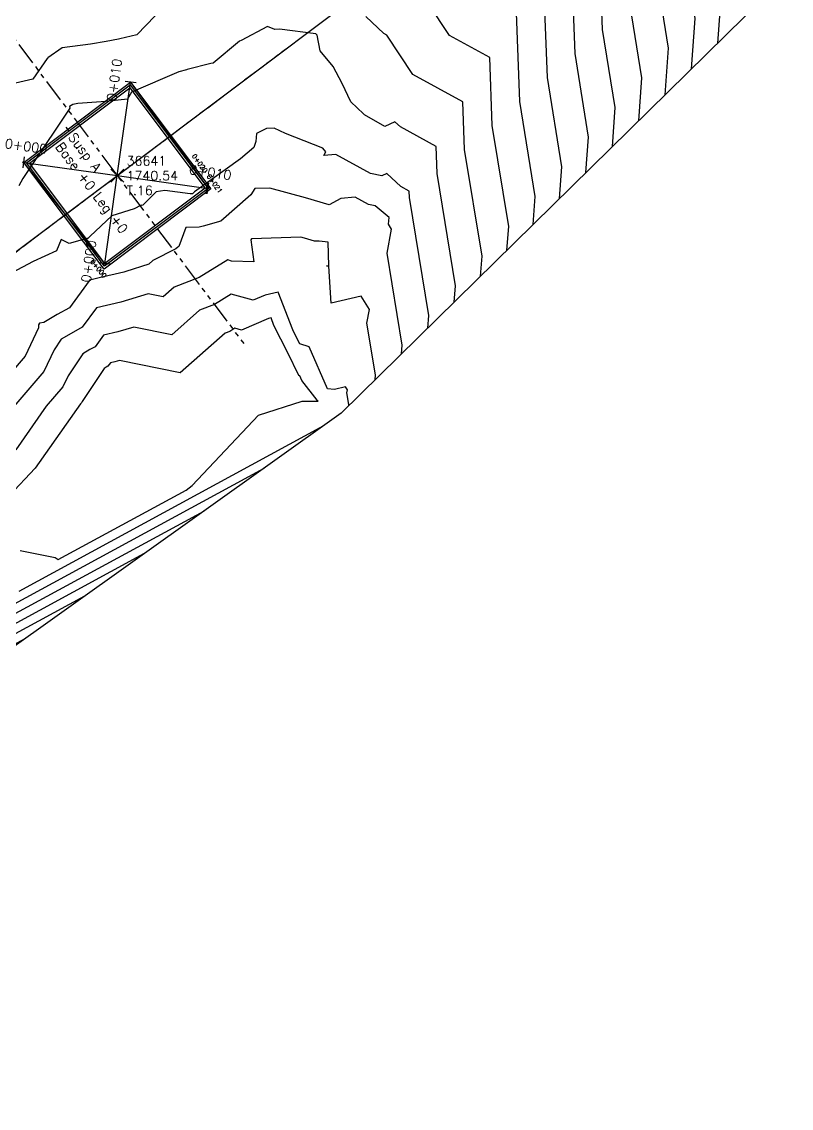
# Model space of a CAD drawing. Header units: metres. Extents: x 419533 to 423558, y 4805342 to 4807578.
# Drawn here: x 422916.9 to 422958.5, y 4807292.8 to 4807351.6 of the extents above; entities that cross this region are included whole.
import ezdxf

# ---------------------------------------------------------------- set-up
doc = ezdxf.new("R2010")
doc.units = ezdxf.units.M
doc.linetypes.add('PHANTOM', pattern=[2.5, 1.25, -0.25, 0.25, -0.25, 0.25, -0.25])
for name, color, linetype in [('_pieds', 253, 'Continuous'), ('C-ROAD-CNTR-N', 92, 'Continuous'), ('C-ROAD-STAN', 11, 'Continuous'), ('C-ROAD-STAN-MAJR', 11, 'Continuous'), ('C-ROAD-STAN-MINR', 11, 'Continuous'), ('C-TINN-BNDY', 110, 'Continuous'), ('C-TOPO-MAJR', 9, 'Continuous'), ('C-TOPO-MINR', 8, 'Continuous'), ('LS', 7, 'Continuous'), ('V-NODE', 1, 'Continuous'), ('V-NODE-TEXT', 11, 'Continuous')]:
    doc.layers.add(name, color=color, linetype=linetype)
doc.styles.get("Standard").update_dxf_attribs({"font": 'simplex.shx'})

# ---------------------------------------------------------------- blocks, each defined once
blk = doc.blocks.new('AeccTickTriangle')
at = {"color": 0, "linetype": 'ByBlock', "lineweight": -2}
blk.add_lwpolyline([(3.05311331771918e-16, 0.6666666666666667), (-0.5773502691896256, -0.333333333333333), (0.5773502691896257, -0.3333333333333335)], close=True, dxfattribs=at)
at = {"color": 0, "linetype": 'ByBlock', "lineweight": -2, "const_width": 0.0625}
blk.add_lwpolyline([(-0.03125, 0, 1), (0.03125, 0, 1)], format="xyb", close=True, dxfattribs=at)
blk = doc.blocks.new('AeccTickLine')
blk.add_line((0, -0.5), (0, 0.5))
blk = doc.blocks.new('Susp A +0 +0')
at = {"linetype": 'PHANTOM', "flags": 128}
for points in [[(0, -11.38231219537556), (0, 11.38231219444424)], [(-11.38231219508452, 0), (11.38231219508452, 0)]]:
    blk.add_lwpolyline(points, dxfattribs=at)
at = {"flags": 128}
blk.add_lwpolyline([(-3.399999999965075, -3.400000000372529), (-3.399999999965075, 3.399999999441206), (3.400000000023283, 3.399999999441206), (3.400000000023283, -3.400000000372529)], close=True, dxfattribs=at)
at = {"layer": 'LS', "insert": (-3.273187459330074, -0.3826382020488381), "char_height": 0.5157699281218149, "width": 9.13591657892082, "attachment_point": 1}
blk.add_mtext('Susp A\\PBase +0 Leg +0', dxfattribs=at)
blk = doc.blocks.new('*U73')
at = {"color": 0, "linetype": 'ByBlock', "lineweight": -2, "transparency": 16777216}
for p, q in [((-0.7071067811865476, -0.7071067811865476), (0.7071067811865476, 0.7071067811865476)), ((-0.7071067811865476, 0.7071067811865476), (0.7071067811865476, -0.7071067811865476))]:
    blk.add_line(p, q, dxfattribs=at)
blk = doc.blocks.new('*U95', base_point=(422922.06, 4807343.3, 1740.54))
at = {"layer": 'V-NODE-TEXT', "linetype": 'ByBlock', "char_height": 0.5}
for s, insert, attachment_point in [('36641', (422922.5635533906, 4807343.850000001, 1740.54), 7), ('1740.54', (422922.5635533906, 4807343.3, 1740.54), 4), ('T.16', (422922.5635533906, 4807342.749999999, 1740.54), 1)]:
    blk.add_mtext(s, dxfattribs=dict(at, insert=insert, attachment_point=attachment_point))
blk = doc.blocks.new('*U96', base_point=(422922.06, 4807343.3, 1740.54))
at = {"layer": 'V-NODE-TEXT', "lineweight": -2}
blk.add_blockref('*U95', (422922.06, 4807343.3, 1740.54), dxfattribs=at)
blk = doc.blocks.new('*U97', base_point=(422922.06, 4807343.3, 1740.54))
at = {"layer": 'V-NODE', "lineweight": -2, "xscale": 0.5, "yscale": 0.5, "zscale": 0.5}
blk.add_blockref('*U73', (422922.06, 4807343.3, 1740.54), dxfattribs=at)
at = {"layer": 'V-NODE-TEXT', "lineweight": -2}
blk.add_blockref('*U96', (422922.06, 4807343.3, 1740.54), dxfattribs=at)
blk = doc.blocks.new('tower_bases_layout_1')
at = {"color": 31, "lineweight": 30, "true_color": 0xffbd7a, "elevation": 1718.013}
blk.add_lwpolyline([(423449.834, 4807399.592), (423130.593, 4807500.114), (421950.92, 4806612.998), (421795.045, 4806430.988), (421305.015, 4806147.038), (421305.015, 4806147.038), (420630.083, 4805770.97), (419765.157, 4805549.54), (419617.356, 4805580.088)], dxfattribs=at)
at = {"layer": '_pieds', "elevation": 1740.54, "flags": 128}
for points in [[(422917.0012070768, 4807344.016079525), (422922.7760795231, 4807348.358792924), (422927.1187929239, 4807342.583920476), (422921.3439204777, 4807338.241207077)], [(422917.1501703549, 4807343.994993554), (422922.7549935536, 4807348.209829646), (422926.9698296458, 4807342.605006446), (422921.3650064471, 4807338.390170355)]]:
    blk.add_lwpolyline(points, close=True, dxfattribs=at)
at = {"rotation": 306.94322494}
blk.add_blockref('Susp A +0 +0', (422922.0600000008, 4807343.300000001, 1740.54), dxfattribs=at)
at = {"layer": 'V-NODE'}
blk.add_blockref('*U97', (422922.06, 4807343.3, 1740.54), dxfattribs=at)
blk = doc.blocks.new('leg_extensions_profiles_1')
at = {"layer": 'C-ROAD-CNTR-N', "color": 92, "linetype": 'Continuous', "lineweight": -3, "flags": 128}
blk.add_lwpolyline([(422921.3860924166, 4807338.539133633), (422917.0012070768, 4807344.016079525), (422922.7760795231, 4807348.358792924), (422926.9698296458, 4807342.605006446)], dxfattribs=at)
at = {"layer": 'C-ROAD-STAN', "color": 11, "linetype": 'Continuous', "lineweight": -3}
blk.add_circle((422921.3860924166, 4807338.539133633), 0.05, dxfattribs=at)
at = {"layer": 'C-TINN-BNDY', "color": 110, "linetype": 'Continuous', "lineweight": -3, "flags": 128}
blk.add_lwpolyline([(423078.768, 4807461.203), (423033.144, 4807416.132), (423026.413, 4807402.943), (423023.17, 4807397.274), (422979.4, 4807374.905), (422934.166, 4807330.434), (422885.068, 4807295.412), (422877.92, 4807292.45), (422800.597, 4807234.602), (422739.159, 4807184.671), (422670.356, 4807136.21), (422640.993, 4807115.066), (422591.912, 4807091.999), (422552.849, 4807047.842), (422506.522, 4807013.216), (422490.816, 4807004.03), (422435.796, 4806971.808), (422359.733, 4806920.46), (422308.032, 4806873.449), (422277.367, 4806842.435), (422235.258, 4806803.917), (422183.947, 4806768.389)], dxfattribs=at)
at = {"layer": 'C-TOPO-MAJR', "color": 9, "linetype": 'Continuous', "lineweight": -3, "flags": 128}
for points, elevation in [([(422954.5563302735, 4807350.480389388), (422954.7778295488, 4807353.422416761), (422954.2922192978, 4807356.402063387), (422954.0722083703, 4807362.249719737), (422954.7105946749, 4807365.776746193), (422953.4944472112, 4807366.073171315), (422952.8912627986, 4807366.493559727), (422950.041588015, 4807368.845970037), (422947.9665383626, 4807369.278681098), (422942.9825298145, 4807369.786535939), (422939.919683865, 4807370.915828976), (422939.5919930515, 4807370.97670981), (422938.9909988152, 4807371.002166824), (422938.5580835593, 4807370.937908799), (422937.2561671826, 4807370.393167957), (422936.4809784744, 4807370.045985874), (422935.9689600359, 4807369.843347637)], 1730), ([(422947.4218550204, 4807343.466257342), (422947.5658527997, 4807345.378883954), (422946.8279250538, 4807349.90672066), (422946.5632531475, 4807356.941418303), (422945.9906457027, 4807357.256135559), (422945.6913076623, 4807357.707514916), (422944.8792454568, 4807358.182026169), (422944.2787532876, 4807358.38478502), (422943.9170453385, 4807358.798396233), (422937.0497080502, 4807361.330432224), (422935.7143579083, 4807361.578523495), (422933.2652879147, 4807361.682261611), (422931.5011449347, 4807361.420408184), (422926.1957956657, 4807359.200572497), (422923.0368778421, 4807357.785794834), (422920.9503869604, 4807356.960037787)], 1735), ([(422940.2873797672, 4807336.452125296), (422940.3538760507, 4807337.335351149), (422939.3636308096, 4807343.411377932), (422939.3086166238, 4807344.873596454), (422937.3802956743, 4807345.933442748), (422937.0792634201, 4807346.211346431), (422936.5337002457, 4807345.951785422), (422935.441083815, 4807346.596059249), (422935.3807728532, 4807346.648282548), (422934.6930649573, 4807347.297367522), (422934.2313735224, 4807348.282515367), (422933.7489506173, 4807349.201358024), (422933.0364581005, 4807350.05268715), (422932.8730393013, 4807350.907131005), (422932.8053508064, 4807350.976955646), (422930.8364347826, 4807351.233068841), (422930.5796537983, 4807351.21743462), (422930.1785519713, 4807351.380730287), (422928.7581863489, 4807350.617170098), (422928.6716512821, 4807350.571461539), (422927.2403220779, 4807349.380168831), (422927.1270142518, 4807349.362410926), (422925.8454645477, 4807349.04294621), (422925.8116386554, 4807349.03007563), (422925.3806603773, 4807348.916509434), (422922.8210806452, 4807347.813258065), (422922.6057239264, 4807347.432447853), (422921.4355487365, 4807347.321628158), (422919.9278846154, 4807347.202961538), (422919.651037037, 4807347.144814814), (422919.48, 4807347.035707865), (422919.4946195653, 4807346.954826087), (422917.3840769231, 4807343.799538461), (422916.944027439, 4807343.150560976), (422916.72825, 4807342.745916667)], 1740), ([(422908.2426062417, 4807313.994777032), (422920.3087355263, 4807320.549501316)], 1740), ([(422916.8007564979, 4807322.999714262), (422918.6941936862, 4807322.621710648), (422918.8634157016, 4807322.511173473), (422918.8634157016, 4807322.511173473), (422925.7772852405, 4807326.267018242), (422926.1180016077, 4807326.515302251), (422929.7074922813, 4807330.333528303), (422932.0683627907, 4807331.086539535), (422932.9310192554, 4807331.082934531), (422932.8662754098, 4807331.1414), (422932.041511254, 4807332.209372991), (422931.9319032258, 4807332.460997885), (422931.8905486064, 4807332.474514616), (422931.286476557, 4807333.69659972), (422930.5385118975, 4807335.185700428), (422930.3785149754, 4807335.599577112), (422930.2350558252, 4807335.569587379), (422928.7864488889, 4807334.932911111), (422928.4204230769, 4807335.03615992), (422928.140280714, 4807334.862354218), (422927.8925439276, 4807334.76738146), (422925.4685013522, 4807332.630879311), (422922.1776417668, 4807333.29406723), (422921.9168503914, 4807333.216312844), (422921.6854385965, 4807333.161871345), (422921.5478282078, 4807332.975849417), (422921.4649388549, 4807332.929112284), (422921.3481555292, 4807332.861147841), (422920.1537482679, 4807331.066612009), (422920.1333447979, 4807331.023398395), (422920.0691360609, 4807330.94849889), (422917.6188342688, 4807327.45663486), (422916.2221052632, 4807325.985662539)], 1745)]:
    blk.add_lwpolyline(points, dxfattribs=dict(at, elevation=elevation))
at = {"layer": 'C-TOPO-MINR', "color": 8, "linetype": 'Continuous', "lineweight": -3, "flags": 128}
for points, elevation in [([(422953.1294352229, 4807349.077562979), (422953.335434199, 4807351.8137102), (422952.799360449, 4807355.102994842), (422952.5564864925, 4807361.558326174), (422953.2085648536, 4807365.161), (422952.2890248042, 4807365.90341188), (422948.0064012001, 4807366.796469353), (422944.2922037471, 4807367.174934426), (422939.3456887021, 4807368.998749626), (422938.8164660229, 4807369.097072547), (422937.8458566351, 4807369.138185781), (422937.1466958344, 4807369.034408676), (422935.0440928793, 4807368.154648865), (422933.7921583479, 4807367.593947666), (422932.9652454208, 4807367.266685667)], 1731), ([(422951.7025401723, 4807347.674736571), (422951.8930388492, 4807350.205003639), (422951.3065016002, 4807353.803926296), (422951.0407646147, 4807360.86693261), (422951.4699102028, 4807363.237923077), (422950.8647428199, 4807363.72651893), (422948.0462640377, 4807364.314257609), (422945.6018776797, 4807364.563332913), (422938.7716935391, 4807367.081670275), (422938.0409389942, 4807367.217435285), (422936.700714455, 4807367.274204739), (422935.7353081094, 4807367.130908553), (422932.8320185759, 4807365.916129773), (422931.1033382214, 4807365.141909458), (422929.9615308057, 4807364.690023697)], 1732), ([(422950.2756451216, 4807346.271910161), (422950.4506434994, 4807348.596297077), (422949.8136427514, 4807352.504857751), (422949.525042737, 4807360.175539047), (422949.731255552, 4807361.314846154), (422949.4404608355, 4807361.54962598), (422948.0861268753, 4807361.832045864), (422946.9115516123, 4807361.9517314), (422938.1976983761, 4807365.164590925), (422937.2654119656, 4807365.337798022), (422935.5555722749, 4807365.410223696), (422934.3239203845, 4807365.22740843), (422930.6199442724, 4807363.67761068), (422928.414518095, 4807362.68987125), (422926.9578161906, 4807362.113361727)], 1733), ([(422948.848750071, 4807344.869083752), (422949.0082481495, 4807346.987590516), (422948.3207839026, 4807351.205789205), (422948.0141804522, 4807359.354982672), (422947.9742310956, 4807359.376939691), (422947.9533470462, 4807359.408431274), (422947.8966915435, 4807359.44153671), (422947.854796741, 4807359.455682676), (422947.8295613027, 4807359.484539272), (422937.6237032132, 4807363.247511574), (422936.489884937, 4807363.458160758), (422934.4104300948, 4807363.546242654), (422932.9125326596, 4807363.323908307), (422928.407869969, 4807361.439091589), (422925.7256979686, 4807360.237833042), (422923.9541015755, 4807359.536699757)], 1734), ([(422945.9949599697, 4807342.063430933), (422946.12345745, 4807343.770177393), (422945.3350662049, 4807348.607652114), (422945.1123258427, 4807354.527853933), (422944.0070603099, 4807355.135331428), (422943.4292682784, 4807356.006598557), (422941.86179937, 4807356.922515629), (422940.7027098342, 4807357.313887364), (422940.0045293742, 4807358.112253193), (422936.4757128872, 4807359.413352873), (422934.9388308797, 4807359.698886232), (422932.1201457346, 4807359.818280568), (422930.0897572098, 4807359.516908061), (422923.9837213623, 4807356.962053405), (422922.5840344828, 4807356.335178684), (422921.0907978723, 4807355.721381915), (422920.3907096774, 4807355.058267741), (422919.9433624655, 4807354.750901564), (422919.7711840929, 4807354.84256479), (422919.5377293578, 4807354.811938073), (422918.5008838384, 4807354.471426768), (422919.0794278075, 4807354.831679145), (422917.9466723453, 4807354.383375817)], 1736), ([(422944.5680649191, 4807340.660604523), (422944.6810621001, 4807342.161470832), (422943.8422073561, 4807347.308583569), (422943.661398538, 4807352.114289563)], 1737), ([(422943.1411698685, 4807339.257778115), (422943.2386667503, 4807340.55276427), (422942.3493485073, 4807346.009515023), (422942.2104712333, 4807349.700725193), (422940.0398895242, 4807350.893723165), (422938.9051895106, 4807352.604765842)], 1738), ([(422941.7142748178, 4807337.854951706), (422941.7962714005, 4807338.94405771), (422940.8564896585, 4807344.710446478), (422940.7595439286, 4807347.287160823), (422938.0563041313, 4807348.772919033), (422936.6431501267, 4807350.903849483), (422936.4751377245, 4807351.002023952), (422935.5164886364, 4807351.916829545)], 1739), ([(422924.1014615385, 4807351.95976923), (422923.1134615385, 4807350.930692308), (422922.1969047619, 4807350.712047619), (422922.1255136719, 4807350.695548828), (422921.464495471, 4807350.557802537), (422920.6155410886, 4807350.425089648), (422919.0700820368, 4807350.211079208), (422918.2984080882, 4807349.675132353), (422918.2908340858, 4807349.653899549), (422918.2713390558, 4807349.639477467), (422917.485047619, 4807348.516686508), (422916.0877534626, 4807348.197238227)], 1739), ([(422906.1184443497, 4807312.291497745), (422917.0786039474, 4807318.245422369)], 1739), ([(422938.8604847166, 4807335.049298887), (422938.9114807009, 4807335.726644587), (422937.8707719609, 4807342.112309387), (422937.8576893191, 4807342.460032084), (422937.3991251909, 4807342.712068702), (422936.6370940786, 4807343.415552297), (422936.3690102389, 4807343.288006826), (422935.7623056769, 4807343.411292576), (422933.8803471503, 4807344.450430052), (422933.2353076923, 4807344.393976589), (422933.3489854014, 4807344.596178832), (422933.1759484848, 4807344.787451515), (422931.1681199262, 4807345.585618082), (422930.5499980695, 4807345.867586873), (422930.1261177185, 4807345.854052184), (422929.5873131313, 4807345.573888889), (422929.5490747368, 4807345.143433684), (422929.4415041459, 4807344.820200663), (422928.7240158395, 4807344.212871172), (422926.2422550676, 4807342.419712838), (422926.1333857143, 4807342.322614286), (422926.1098136646, 4807342.31636646), (422926.1048314606, 4807342.315024969), (422926.006369509, 4807342.311356589), (422924.6376473629, 4807342.497587384), (422924.1635109948, 4807342.419699476), (422923.436456869, 4807341.693498403), (422923.3747277397, 4807341.682238013), (422923.3549054326, 4807341.693006036), (422922.971942446, 4807341.507539568), (422921.7551277533, 4807341.125303965), (422920.595327731, 4807340.015798319), (422920.4597372654, 4807339.895190348), (422920.41292, 4807339.887399999), (422919.4572176166, 4807339.618948187), (422919.0190545454, 4807339.8372), (422918.7604297521, 4807339.229487604), (422917.4992793177, 4807338.651245203), (422916.3590557491, 4807338.028334495)], 1741), ([(422910.3667681337, 4807315.698056321), (422923.5388671053, 4807322.853580263)], 1741), ([(422937.433589666, 4807333.646472477), (422937.4690853511, 4807334.117938026), (422936.6567018133, 4807339.102626596), (422936.8895708469, 4807340.401467427), (422936.7275895062, 4807340.663145062), (422936.7744188679, 4807341.029411321), (422936.0074854238, 4807341.657783729), (422935.6565317807, 4807341.729099466), (422934.9298578008, 4807342.13033794), (422934.1487239221, 4807342.061973575), (422933.5224675415, 4807341.71061395), (422932.2457272254, 4807342.091077563), (422930.3095521036, 4807342.624377994), (422929.5013724138, 4807342.597434483), (422929.2828635579, 4807342.266726253), (422927.6688142857, 4807340.827185715), (422926.7023602484, 4807340.571024844), (422926.4980898876, 4807340.516023721), (422925.7742559671, 4807340.489055967), (422925.3872591464, 4807339.458612805), (422925.3351820896, 4807339.430937313), (422925.2272446809, 4807339.332031915), (422923.9810794392, 4807338.698672897), (422923.7679595376, 4807338.499693641), (422922.5269567568, 4807338.10772973), (422922.4204746303, 4807338.075982314), (422921.0814482759, 4807337.760965517), (422920.5735182482, 4807337.637649635), (422920.5576909091, 4807337.645533333), (422920.5394545455, 4807337.602681817), (422919.4648483563, 4807336.150027572), (422918.8009588661, 4807335.775693718), (422918.0746759259, 4807335.353018519), (422917.8497569644, 4807335.318992316), (422917.7986265885, 4807335.227060607), (422917.7913449781, 4807335.062624454), (422917.0688564059, 4807333.53242677), (422914.5030085633, 4807330.539364732)], 1742), ([(422912.4909300256, 4807317.401335608), (422926.7689986842, 4807325.157659211)], 1742), ([(422936.0066946154, 4807332.243646068), (422936.0266900013, 4807332.509231464), (422935.5690591001, 4807335.317200135), (422935.7002385994, 4807336.048861563), (422935.2490862832, 4807336.77768916), (422933.6373921569, 4807336.391117647), (422933.5097005076, 4807338.405060913), (422933.3887368421, 4807338.416736842), (422933.5101130221, 4807338.423248157), (422933.4781877444, 4807339.698065189), (422932.9804366973, 4807339.743785321), (422932.7259238901, 4807339.754401691), (422932.1848214472, 4807339.9156481), (422931.9898110033, 4807339.969361813), (422929.3151655172, 4807339.880193103), (422929.2811438356, 4807339.828702055), (422929.2800659722, 4807339.8265625), (422929.4415214593, 4807338.629233905), (422928.2461136364, 4807338.676431818), (422928.0358076923, 4807338.735755061), (422926.4965985299, 4807337.78080014), (422925.1354379845, 4807337.258983527), (422924.5401713996, 4807336.734327586), (422923.7320425463, 4807336.897185125), (422922.252599884, 4807336.456092491), (422920.9398245614, 4807336.147251462), (422920.1591749735, 4807335.091968187), (422919.6889521957, 4807334.826833241), (422919.026452395, 4807334.441277943), (422918.6407162652, 4807333.861729132), (422918.0903525365, 4807332.696083979), (422916.3583843958, 4807330.675742785)], 1743), ([(422914.6150919176, 4807319.104614897), (422929.9991302632, 4807327.461738158)], 1743), ([(422934.5797995647, 4807330.840819659), (422934.5842946515, 4807330.900524903), (422934.4814163868, 4807331.531773674), (422934.5109063518, 4807331.696255701), (422934.4094845133, 4807331.860100664), (422933.8205978062, 4807331.718853748), (422933.4345281837, 4807331.75951357), (422932.4480322581, 4807334.024191963), (422931.9313371856, 4807334.19307342), (422931.76373338, 4807334.532149055), (422931.5562056132, 4807334.945309945), (422930.7687697809, 4807336.982232454), (422930.0627257281, 4807336.834635923), (422929.4166711111, 4807336.550688889), (422928.2281153846, 4807336.88595749), (422927.318439622, 4807336.321577179), (422926.5139909561, 4807336.013182494), (422925.0043363759, 4807334.682603449), (422922.9548421566, 4807335.095626177), (422922.0847251377, 4807334.836202668), (422921.3126315789, 4807334.654561403), (422920.8535015907, 4807334.033908802), (422920.5769455253, 4807333.877972763), (422920.1873039621, 4807333.651212892), (422919.3972322666, 4807332.46417057), (422919.1118486673, 4807331.859741187), (422918.2137602284, 4807330.812120837), (422916.5600454948, 4807328.455453176)], 1744), ([(422916.7392538096, 4807320.807894185), (422933.2292618421, 4807329.765817106)], 1744)]:
    blk.add_lwpolyline(points, dxfattribs=dict(at, elevation=elevation))
at = {"layer": 'C-ROAD-STAN', "color": 11, "linetype": 'Continuous', "lineweight": -3, "xscale": 0.02999999999999999, "yscale": 0.02999999999999999, "zscale": 0.02999999999999999}
for p in [(422922.7760795231, 4807348.358792924), (422917.0012070768, 4807344.016079525)]:
    blk.add_blockref('AeccTickTriangle', p, dxfattribs=at)
at = {"layer": 'C-ROAD-STAN-MAJR', "color": 11, "linetype": 'Continuous', "lineweight": -3}
for p, xscale, yscale, zscale, rotation in [((422926.1679049466, 4807343.705239736), 0.3, 0.3, 0.3, 306.0871054573057), ((422926.9698296458, 4807342.605006446), 0.3, 0.3, 0.3, 306.0871054573057), ((422921.3860924166, 4807338.539133633), 0.2999999999999999, 0.2999999999999999, 0.2999999999999999, 128.6810346716161)]:
    blk.add_blockref('AeccTickLine', p, dxfattribs=dict(at, xscale=xscale, yscale=yscale, zscale=zscale, rotation=rotation))
at = {"layer": 'C-ROAD-STAN-MINR', "color": 11, "linetype": 'Continuous', "lineweight": -3, "xscale": 0.3, "yscale": 0.3, "zscale": 0.3, "rotation": 36.9432249340007}
blk.add_blockref('AeccTickLine', (422919.3861194747, 4807345.809537496), dxfattribs=at)
at = {"layer": 'C-ROAD-STAN-MAJR', "color": 11, "linetype": 'Continuous', "lineweight": -3, "char_height": 0.254}
for s, insert, attachment_point, rotation in [('0+020', (422926.4212513388, 4807343.889895783), 8, 306.0871054573057), ('0+021', (422927.2231760381, 4807342.789662493), 8, 306.0871054573057), ('0+000', (422921.1413626153, 4807338.343201057), 2, 308.68103467161615)]:
    blk.add_mtext(s, dxfattribs=dict(at, insert=insert, attachment_point=attachment_point, rotation=rotation))

msp = doc.modelspace()

# ---------------------------------------------------------------- linework, layer by layer
at = {"layer": 'C-ROAD-CNTR-N', "color": 92, "linetype": 'Continuous', "lineweight": -3, "flags": 128}
for points in [[(422921.3860924166, 4807338.539133633), (422922.0599999999, 4807343.3), (422922.7760795231, 4807348.358792924)], [(422917.0012070768, 4807344.016079525), (422922.0599999999, 4807343.3), (422926.9698296458, 4807342.605006446)]]:
    msp.add_lwpolyline(points, dxfattribs=at)
at = {"layer": 'C-ROAD-STAN', "color": 11, "linetype": 'Continuous', "lineweight": -3}
for centre in [(422917.0012070768, 4807344.016079525), (422921.3860924166, 4807338.539133633)]:
    msp.add_circle(centre, 0.05, dxfattribs=at)
at = {"layer": 'C-TOPO-MAJR', "color": 9, "linetype": 'Continuous', "lineweight": -3, "flags": 128}
for points, elevation in [([(422954.5563302735, 4807350.480389388), (422954.7778295488, 4807353.422416761), (422954.2922192978, 4807356.402063387), (422954.0722083703, 4807362.249719737), (422954.7105946749, 4807365.776746193), (422953.4944472112, 4807366.073171315), (422952.8912627986, 4807366.493559727), (422950.041588015, 4807368.845970037), (422947.9665383626, 4807369.278681098), (422942.9825298145, 4807369.786535939), (422939.919683865, 4807370.915828976), (422939.5919930515, 4807370.97670981), (422938.9909988152, 4807371.002166824), (422938.5580835593, 4807370.937908799), (422937.2561671826, 4807370.393167957), (422936.4809784744, 4807370.045985874), (422935.9689600359, 4807369.843347637)], 1730), ([(422947.4218550204, 4807343.466257342), (422947.5658527997, 4807345.378883954), (422946.8279250538, 4807349.90672066), (422946.5632531475, 4807356.941418303), (422945.9906457027, 4807357.256135559), (422945.6913076623, 4807357.707514916), (422944.8792454568, 4807358.182026169), (422944.2787532876, 4807358.38478502), (422943.9170453385, 4807358.798396233), (422937.0497080502, 4807361.330432224), (422935.7143579083, 4807361.578523495), (422933.2652879147, 4807361.682261611), (422931.5011449347, 4807361.420408184), (422926.1957956657, 4807359.200572497), (422923.0368778421, 4807357.785794834), (422920.9503869604, 4807356.960037787)], 1735), ([(422940.2873797672, 4807336.452125296), (422940.3538760507, 4807337.335351149), (422939.3636308096, 4807343.411377932), (422939.3086166238, 4807344.873596454), (422937.3802956743, 4807345.933442748), (422937.0792634201, 4807346.211346431), (422936.5337002457, 4807345.951785422), (422935.441083815, 4807346.596059249), (422935.3807728532, 4807346.648282548), (422934.6930649573, 4807347.297367522), (422934.2313735224, 4807348.282515367), (422933.7489506173, 4807349.201358024), (422933.0364581005, 4807350.05268715), (422932.8730393013, 4807350.907131005), (422932.8053508064, 4807350.976955646), (422930.8364347826, 4807351.233068841), (422930.5796537983, 4807351.21743462), (422930.1785519713, 4807351.380730287), (422928.7581863489, 4807350.617170098), (422928.6716512821, 4807350.571461539), (422927.2403220779, 4807349.380168831), (422927.1270142518, 4807349.362410926), (422925.8454645477, 4807349.04294621), (422925.8116386554, 4807349.03007563), (422925.3806603773, 4807348.916509434), (422922.8210806452, 4807347.813258065), (422922.6057239264, 4807347.432447853), (422921.4355487365, 4807347.321628158), (422919.9278846154, 4807347.202961538), (422919.651037037, 4807347.144814814), (422919.48, 4807347.035707865), (422919.4946195653, 4807346.954826087), (422917.3840769231, 4807343.799538461), (422916.944027439, 4807343.150560976), (422916.72825, 4807342.745916667)], 1740), ([(422916.8007564979, 4807322.999714262), (422918.6941936862, 4807322.621710648), (422918.8634157016, 4807322.511173473), (422918.8634157016, 4807322.511173473), (422925.7772852405, 4807326.267018242), (422926.1180016077, 4807326.515302251), (422929.7074922813, 4807330.333528303), (422932.0683627907, 4807331.086539535), (422932.9310192554, 4807331.082934531), (422932.8662754098, 4807331.1414), (422932.041511254, 4807332.209372991), (422931.9319032258, 4807332.460997885), (422931.8905486064, 4807332.474514616), (422931.286476557, 4807333.69659972), (422930.5385118975, 4807335.185700428), (422930.3785149754, 4807335.599577112), (422930.2350558252, 4807335.569587379), (422928.7864488889, 4807334.932911111), (422928.4204230769, 4807335.03615992), (422928.140280714, 4807334.862354218), (422927.8925439276, 4807334.76738146), (422925.4685013522, 4807332.630879311), (422922.1776417668, 4807333.29406723), (422921.9168503914, 4807333.216312844), (422921.6854385965, 4807333.161871345), (422921.5478282078, 4807332.975849417), (422921.4649388549, 4807332.929112284), (422921.3481555292, 4807332.861147841), (422920.1537482679, 4807331.066612009), (422920.1333447979, 4807331.023398395), (422920.0691360609, 4807330.94849889), (422917.6188342688, 4807327.45663486), (422916.2221052632, 4807325.985662539)], 1745), ([(422908.2426062417, 4807313.994777032), (422920.3087355263, 4807320.549501316)], 1740)]:
    msp.add_lwpolyline(points, dxfattribs=dict(at, elevation=elevation))
at = {"layer": 'C-TOPO-MINR', "color": 8, "linetype": 'Continuous', "lineweight": -3, "flags": 128}
for points, elevation in [([(422953.1294352229, 4807349.077562979), (422953.335434199, 4807351.8137102), (422952.799360449, 4807355.102994842), (422952.5564864925, 4807361.558326174), (422953.2085648536, 4807365.161), (422952.2890248042, 4807365.90341188), (422948.0064012001, 4807366.796469353), (422944.2922037471, 4807367.174934426), (422939.3456887021, 4807368.998749626), (422938.8164660229, 4807369.097072547), (422937.8458566351, 4807369.138185781), (422937.1466958344, 4807369.034408676), (422935.0440928793, 4807368.154648865), (422933.7921583479, 4807367.593947666), (422932.9652454208, 4807367.266685667)], 1731), ([(422951.7025401723, 4807347.674736571), (422951.8930388492, 4807350.205003639), (422951.3065016002, 4807353.803926296), (422951.0407646147, 4807360.86693261), (422951.4699102028, 4807363.237923077), (422950.8647428199, 4807363.72651893), (422948.0462640377, 4807364.314257609), (422945.6018776797, 4807364.563332913), (422938.7716935391, 4807367.081670275), (422938.0409389942, 4807367.217435285), (422936.700714455, 4807367.274204739), (422935.7353081094, 4807367.130908553), (422932.8320185759, 4807365.916129773), (422931.1033382214, 4807365.141909458), (422929.9615308057, 4807364.690023697)], 1732), ([(422950.2756451216, 4807346.271910161), (422950.4506434994, 4807348.596297077), (422949.8136427514, 4807352.504857751), (422949.525042737, 4807360.175539047), (422949.731255552, 4807361.314846154), (422949.4404608355, 4807361.54962598), (422948.0861268753, 4807361.832045864), (422946.9115516123, 4807361.9517314), (422938.1976983761, 4807365.164590925), (422937.2654119656, 4807365.337798022), (422935.5555722749, 4807365.410223696), (422934.3239203845, 4807365.22740843), (422930.6199442724, 4807363.67761068), (422928.414518095, 4807362.68987125), (422926.9578161906, 4807362.113361727)], 1733), ([(422948.848750071, 4807344.869083752), (422949.0082481495, 4807346.987590516), (422948.3207839026, 4807351.205789205), (422948.0141804522, 4807359.354982672), (422947.9742310956, 4807359.376939691), (422947.9533470462, 4807359.408431274), (422947.8966915435, 4807359.44153671), (422947.854796741, 4807359.455682676), (422947.8295613027, 4807359.484539272), (422937.6237032132, 4807363.247511574), (422936.489884937, 4807363.458160758), (422934.4104300948, 4807363.546242654), (422932.9125326596, 4807363.323908307), (422928.407869969, 4807361.439091589), (422925.7256979686, 4807360.237833042), (422923.9541015755, 4807359.536699757)], 1734), ([(422945.9949599697, 4807342.063430933), (422946.12345745, 4807343.770177393), (422945.3350662049, 4807348.607652114), (422945.1123258427, 4807354.527853933), (422944.0070603099, 4807355.135331428), (422943.4292682784, 4807356.006598557), (422941.86179937, 4807356.922515629), (422940.7027098342, 4807357.313887364), (422940.0045293742, 4807358.112253193), (422936.4757128872, 4807359.413352873), (422934.9388308797, 4807359.698886232), (422932.1201457346, 4807359.818280568), (422930.0897572098, 4807359.516908061), (422923.9837213623, 4807356.962053405), (422922.5840344828, 4807356.335178684), (422921.0907978723, 4807355.721381915), (422920.3907096774, 4807355.058267741), (422919.9433624655, 4807354.750901564), (422919.7711840929, 4807354.84256479), (422919.5377293578, 4807354.811938073), (422918.5008838384, 4807354.471426768), (422919.0794278075, 4807354.831679145), (422917.9466723453, 4807354.383375817)], 1736), ([(422943.1411698685, 4807339.257778115), (422943.2386667503, 4807340.55276427), (422942.3493485073, 4807346.009515023), (422942.2104712333, 4807349.700725193), (422940.0398895242, 4807350.893723165), (422938.9051895106, 4807352.604765842)], 1738), ([(422924.1014615385, 4807351.95976923), (422923.1134615385, 4807350.930692308), (422922.1969047619, 4807350.712047619), (422922.1255136719, 4807350.695548828), (422921.464495471, 4807350.557802537), (422920.6155410886, 4807350.425089648), (422919.0700820368, 4807350.211079208), (422918.2984080882, 4807349.675132353), (422918.2908340858, 4807349.653899549), (422918.2713390558, 4807349.639477467), (422917.485047619, 4807348.516686508), (422916.0877534626, 4807348.197238227)], 1739), ([(422941.7142748178, 4807337.854951706), (422941.7962714005, 4807338.94405771), (422940.8564896585, 4807344.710446478), (422940.7595439286, 4807347.287160823), (422938.0563041313, 4807348.772919033), (422936.6431501267, 4807350.903849483), (422936.4751377245, 4807351.002023952), (422935.5164886364, 4807351.916829545)], 1739), ([(422944.5680649191, 4807340.660604523), (422944.6810621001, 4807342.161470832), (422943.8422073561, 4807347.308583569), (422943.661398538, 4807352.114289563)], 1737), ([(422938.8604847166, 4807335.049298887), (422938.9114807009, 4807335.726644587), (422937.8707719609, 4807342.112309387), (422937.8576893191, 4807342.460032084), (422937.3991251909, 4807342.712068702), (422936.6370940786, 4807343.415552297), (422936.3690102389, 4807343.288006826), (422935.7623056769, 4807343.411292576), (422933.8803471503, 4807344.450430052), (422933.2353076923, 4807344.393976589), (422933.3489854014, 4807344.596178832), (422933.1759484848, 4807344.787451515), (422931.1681199262, 4807345.585618082), (422930.5499980695, 4807345.867586873), (422930.1261177185, 4807345.854052184), (422929.5873131313, 4807345.573888889), (422929.5490747368, 4807345.143433684), (422929.4415041459, 4807344.820200663), (422928.7240158395, 4807344.212871172), (422926.2422550676, 4807342.419712838), (422926.1333857143, 4807342.322614286), (422926.1098136646, 4807342.31636646), (422926.1048314606, 4807342.315024969), (422926.006369509, 4807342.311356589), (422924.6376473629, 4807342.497587384), (422924.1635109948, 4807342.419699476), (422923.436456869, 4807341.693498403), (422923.3747277397, 4807341.682238013), (422923.3549054326, 4807341.693006036), (422922.971942446, 4807341.507539568), (422921.7551277533, 4807341.125303965), (422920.595327731, 4807340.015798319), (422920.4597372654, 4807339.895190348), (422920.41292, 4807339.887399999), (422919.4572176166, 4807339.618948187), (422919.0190545454, 4807339.8372), (422918.7604297521, 4807339.229487604), (422917.4992793177, 4807338.651245203), (422916.3590557491, 4807338.028334495)], 1741), ([(422937.433589666, 4807333.646472477), (422937.4690853511, 4807334.117938026), (422936.6567018133, 4807339.102626596), (422936.8895708469, 4807340.401467427), (422936.7275895062, 4807340.663145062), (422936.7744188679, 4807341.029411321), (422936.0074854238, 4807341.657783729), (422935.6565317807, 4807341.729099466), (422934.9298578008, 4807342.13033794), (422934.1487239221, 4807342.061973575), (422933.5224675415, 4807341.71061395), (422932.2457272254, 4807342.091077563), (422930.3095521036, 4807342.624377994), (422929.5013724138, 4807342.597434483), (422929.2828635579, 4807342.266726253), (422927.6688142857, 4807340.827185715), (422926.7023602484, 4807340.571024844), (422926.4980898876, 4807340.516023721), (422925.7742559671, 4807340.489055967), (422925.3872591464, 4807339.458612805), (422925.3351820896, 4807339.430937313), (422925.2272446809, 4807339.332031915), (422923.9810794392, 4807338.698672897), (422923.7679595376, 4807338.499693641), (422922.5269567568, 4807338.10772973), (422922.4204746303, 4807338.075982314), (422921.0814482759, 4807337.760965517), (422920.5735182482, 4807337.637649635), (422920.5576909091, 4807337.645533333), (422920.5394545455, 4807337.602681817), (422919.4648483563, 4807336.150027572), (422918.8009588661, 4807335.775693718), (422918.0746759259, 4807335.353018519), (422917.8497569644, 4807335.318992316), (422917.7986265885, 4807335.227060607), (422917.7913449781, 4807335.062624454), (422917.0688564059, 4807333.53242677), (422914.5030085633, 4807330.539364732)], 1742), ([(422936.0066946154, 4807332.243646068), (422936.0266900013, 4807332.509231464), (422935.5690591001, 4807335.317200135), (422935.7002385994, 4807336.048861563), (422935.2490862832, 4807336.77768916), (422933.6373921569, 4807336.391117647), (422933.5097005076, 4807338.405060913), (422933.3887368421, 4807338.416736842), (422933.5101130221, 4807338.423248157), (422933.4781877444, 4807339.698065189), (422932.9804366973, 4807339.743785321), (422932.7259238901, 4807339.754401691), (422932.1848214472, 4807339.9156481), (422931.9898110033, 4807339.969361813), (422929.3151655172, 4807339.880193103), (422929.2811438356, 4807339.828702055), (422929.2800659722, 4807339.8265625), (422929.4415214593, 4807338.629233905), (422928.2461136364, 4807338.676431818), (422928.0358076923, 4807338.735755061), (422926.4965985299, 4807337.78080014), (422925.1354379845, 4807337.258983527), (422924.5401713996, 4807336.734327586), (422923.7320425463, 4807336.897185125), (422922.252599884, 4807336.456092491), (422920.9398245614, 4807336.147251462), (422920.1591749735, 4807335.091968187), (422919.6889521957, 4807334.826833241), (422919.026452395, 4807334.441277943), (422918.6407162652, 4807333.861729132), (422918.0903525365, 4807332.696083979), (422916.3583843958, 4807330.675742785)], 1743), ([(422934.5797995647, 4807330.840819659), (422934.5842946515, 4807330.900524903), (422934.4814163868, 4807331.531773674), (422934.5109063518, 4807331.696255701), (422934.4094845133, 4807331.860100664), (422933.8205978062, 4807331.718853748), (422933.4345281837, 4807331.75951357), (422932.4480322581, 4807334.024191963), (422931.9313371856, 4807334.19307342), (422931.76373338, 4807334.532149055), (422931.5562056132, 4807334.945309945), (422930.7687697809, 4807336.982232454), (422930.0627257281, 4807336.834635923), (422929.4166711111, 4807336.550688889), (422928.2281153846, 4807336.88595749), (422927.318439622, 4807336.321577179), (422926.5139909561, 4807336.013182494), (422925.0043363759, 4807334.682603449), (422922.9548421566, 4807335.095626177), (422922.0847251377, 4807334.836202668), (422921.3126315789, 4807334.654561403), (422920.8535015907, 4807334.033908802), (422920.5769455253, 4807333.877972763), (422920.1873039621, 4807333.651212892), (422919.3972322666, 4807332.46417057), (422919.1118486673, 4807331.859741187), (422918.2137602284, 4807330.812120837), (422916.5600454948, 4807328.455453176)], 1744), ([(422916.7392538096, 4807320.807894185), (422933.2292618421, 4807329.765817106)], 1744), ([(422914.6150919176, 4807319.104614897), (422929.9991302632, 4807327.461738158)], 1743), ([(422912.4909300256, 4807317.401335608), (422926.7689986842, 4807325.157659211)], 1742), ([(422910.3667681337, 4807315.698056321), (422923.5388671053, 4807322.853580263)], 1741), ([(422906.1184443497, 4807312.291497745), (422917.0786039474, 4807318.245422369)], 1739)]:
    msp.add_lwpolyline(points, dxfattribs=dict(at, elevation=elevation))

# ---------------------------------------------------------------- block references
for name in ['leg_extensions_profiles_1', 'tower_bases_layout_1']:
    msp.add_blockref(name, (0, 0))
at = {"layer": 'C-ROAD-STAN', "color": 11, "linetype": 'Continuous', "lineweight": -3, "xscale": 0.02999999999999999, "yscale": 0.02999999999999999, "zscale": 0.02999999999999999}
msp.add_blockref('AeccTickTriangle', (422922.0599999999, 4807343.3), dxfattribs=at)
msp.add_blockref('AeccTickTriangle', (422922.0599999999, 4807343.3), dxfattribs=at)
at = {"layer": 'C-ROAD-STAN-MAJR', "color": 11, "linetype": 'Continuous', "lineweight": -3}
for p, xscale, yscale, zscale, rotation in [((422922.7760795231, 4807348.358792924), 0.6, 0.6, 0.6, 81.94322493665676), ((422917.0012070768, 4807344.016079525), 0.5999999999999999, 0.5999999999999999, 0.5999999999999999, 351.9432249175655), ((422926.9698296458, 4807342.605006446), 0.6, 0.6, 0.6, 351.9432249365015), ((422921.3860924166, 4807338.539133633), 0.6000000000000001, 0.6000000000000001, 0.6000000000000001, 81.94322494488802)]:
    msp.add_blockref('AeccTickLine', p, dxfattribs=dict(at, xscale=xscale, yscale=yscale, zscale=zscale, rotation=rotation))
at = {"layer": 'C-ROAD-STAN-MINR', "color": 11, "linetype": 'Continuous', "lineweight": -3, "xscale": 0.6, "yscale": 0.6, "zscale": 0.6, "rotation": 351.9432249365015}
msp.add_blockref('AeccTickLine', (422926.9025038198, 4807342.614536515), dxfattribs=at)

# ---------------------------------------------------------------- texts
at = {"layer": 'C-ROAD-STAN-MAJR', "color": 11, "linetype": 'Continuous', "lineweight": -3, "char_height": 0.508, "attachment_point": 8}
for s, insert, rotation in [('0+010', (422922.1552682173, 4807348.446669671), 81.94322493665675), ('0+000', (422917.0890838236, 4807344.63689083), 351.94322491756554), ('0+010', (422927.0577063924, 4807343.225817752), 351.94322493650145), ('0+000', (422920.7652811108, 4807338.62701038), 81.943224944888)]:
    msp.add_mtext(s, dxfattribs=dict(at, insert=insert, rotation=rotation))

doc.saveas('drawing.dxf')
